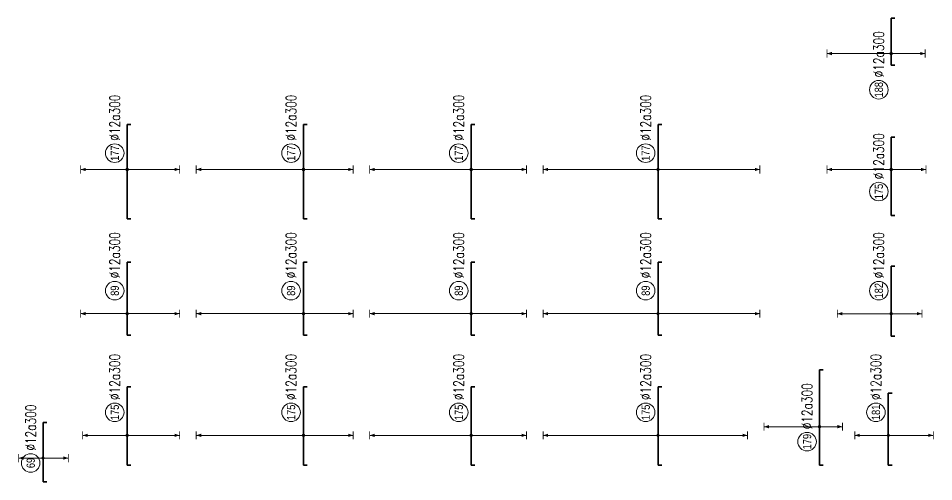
# Model space of a CAD drawing. Header units: millimetres. Extents: x -247377 to 927516, y -864259 to 155594.
# Drawn here: x 4599 to 48939, y -336600 to -314130 of the extents above; entities that cross this region are included whole.
import ezdxf
from ezdxf.enums import TextEntityAlignment as Align

# ---------------------------------------------------------------- set-up
doc = ezdxf.new("R2010")
doc.units = ezdxf.units.MM
doc.header["$MEASUREMENT"] = 0
for name, color, linetype, lineweight in [('NDC_S_DIM', 1, 'Continuous', 15), ('NDC_S_REBAR', 4, 'Continuous', 35), ('NDC_S_VN TEXT', 7, 'Continuous', 20)]:
    doc.layers.add(name, color=color, linetype=linetype, lineweight=lineweight)
doc.styles.add('ARIAL', font='arial.ttf', dxfattribs={"width": 0.8})
doc.styles.add('NDC_EN TXT', font='romans.shx', dxfattribs={"width": 0.8})

# ---------------------------------------------------------------- blocks, each defined once
blk = doc.blocks.new('*U254')
h = blk.add_hatch(color=6)
edge = h.paths.add_edge_path()
edge.add_arc((-2.99, 0), 0.3, 0, 360)
at = {"layer": 'NDC_S_DIM', "color": 8}
for q in [(-2.99, 10.76), (-2.99, -12.71)]:
    blk.add_line((-2.99, 0), q, dxfattribs=at)
for points in [[(-3.99, 10.76, 0.2, 0.2, 0), (-1.99, 10.76, 0, 0, 0)], [(-3.99, -12.71, 0.2, 0.2, 0), (-1.99, -12.71, 0, 0, 0)]]:
    blk.add_lwpolyline(points, format="xyseb", dxfattribs=at)
at = {"layer": 'NDC_S_DIM'}
blk.add_circle((2.58, 3), 2.25, dxfattribs=at)
at = {"layer": 'NDC_S_DIM', "color": 6}
blk.add_circle((-2.99, 0), 0.3, dxfattribs=at)
at = {"layer": 'NDC_S_DIM', "color": 8}
for points in [[(-3.39, 9.56), (-2.99, 10.76), (-2.59, 9.56)], [(-3.39, -11.51), (-2.99, -12.71), (-2.59, -11.51)]]:
    blk.add_solid(points, dxfattribs=at)
at = {"layer": 'NDC_S_REBAR'}
for p, q in [((0, 0), (-10.23, 0)), ((-10.23, 0), (-10.23, -0.9)), ((0, 0), (8.77, 0)), ((8.77, 0), (8.77, -0.9)), ((-10.23, -0.9), (-10.23, -0.9)), ((8.77, -0.9), (8.77, -0.9))]:
    blk.add_line(p, q, dxfattribs=at)
at = {"layer": 'NDC_S_VN TEXT', "style": 'ARIAL', "width": 0.8}
blk.add_attdef('KHT', text='', height=2, dxfattribs=at).set_placement((2.58, 3), align=Align.MIDDLE_CENTER)
at = {"layer": 'NDC_S_VN TEXT', "color": 3, "style": 'NDC_EN TXT', "width": 0.75}
blk.add_attdef('DKT', (5.58, 1.75), '', height=2.5, dxfattribs=at)
blk = doc.blocks.new('*U255')
h = blk.add_hatch(color=6)
edge = h.paths.add_edge_path()
edge.add_arc((-2.99, 0), 0.3, 0, 360)
at = {"layer": 'NDC_S_DIM', "color": 8}
for q in [(-2.99, 11.26), (-2.99, -12.71)]:
    blk.add_line((-2.99, 0), q, dxfattribs=at)
for points in [[(-3.99, 11.26, 0.2, 0.2, 0), (-1.99, 11.26, 0, 0, 0)], [(-3.99, -12.71, 0.2, 0.2, 0), (-1.99, -12.71, 0, 0, 0)]]:
    blk.add_lwpolyline(points, format="xyseb", dxfattribs=at)
at = {"layer": 'NDC_S_DIM'}
blk.add_circle((2.58, 3), 2.25, dxfattribs=at)
at = {"layer": 'NDC_S_DIM', "color": 6}
blk.add_circle((-2.99, 0), 0.3, dxfattribs=at)
at = {"layer": 'NDC_S_DIM', "color": 8}
for points in [[(-3.39, 10.06), (-2.99, 11.26), (-2.59, 10.06)], [(-3.39, -11.51), (-2.99, -12.71), (-2.59, -11.51)]]:
    blk.add_solid(points, dxfattribs=at)
at = {"layer": 'NDC_S_REBAR'}
for p, q in [((0, 0), (-8.23, 0)), ((-8.23, 0), (-8.23, -0.9)), ((0, 0), (9.52, 0)), ((9.52, 0), (9.52, -0.9)), ((-8.23, -0.9), (-8.23, -0.9)), ((9.52, -0.9), (9.52, -0.9))]:
    blk.add_line(p, q, dxfattribs=at)
at = {"layer": 'NDC_S_VN TEXT', "style": 'ARIAL', "width": 0.8}
blk.add_attdef('KHT', text='', height=2, dxfattribs=at).set_placement((2.58, 3), align=Align.MIDDLE_CENTER)
at = {"layer": 'NDC_S_VN TEXT', "color": 3, "style": 'NDC_EN TXT', "width": 0.75}
blk.add_attdef('DKT', (5.58, 1.75), '', height=2.5, dxfattribs=at)
blk = doc.blocks.new('*U256')
h = blk.add_hatch(color=6)
edge = h.paths.add_edge_path()
edge.add_arc((-1.38, 0), 0.3, 0, 360)
at = {"layer": 'NDC_S_DIM', "color": 8}
for q in [(-1.38, 11.26), (-1.38, -12.71)]:
    blk.add_line((-1.38, 0), q, dxfattribs=at)
for points in [[(-2.38, 11.26, 0.2, 0.2, 0), (-0.38, 11.26, 0, 0, 0)], [(-2.38, -12.71, 0.2, 0.2, 0), (-0.38, -12.71, 0, 0, 0)]]:
    blk.add_lwpolyline(points, format="xyseb", dxfattribs=at)
at = {"layer": 'NDC_S_DIM'}
blk.add_circle((2.58, 3), 2.25, dxfattribs=at)
at = {"layer": 'NDC_S_DIM', "color": 6}
blk.add_circle((-1.38, 0), 0.3, dxfattribs=at)
at = {"layer": 'NDC_S_DIM', "color": 8}
for points in [[(-1.78, 10.06), (-1.38, 11.26), (-0.98, 10.06)], [(-1.78, -11.51), (-1.38, -12.71), (-0.98, -11.51)]]:
    blk.add_solid(points, dxfattribs=at)
at = {"layer": 'NDC_S_REBAR'}
for p, q in [((0, 0), (-13.33, 0)), ((-13.33, 0), (-13.33, -0.9)), ((0, 0), (9.52, 0)), ((9.52, 0), (9.52, -0.9)), ((-13.33, -0.9), (-13.33, -0.9)), ((9.52, -0.9), (9.52, -0.9))]:
    blk.add_line(p, q, dxfattribs=at)
at = {"layer": 'NDC_S_VN TEXT', "style": 'ARIAL', "width": 0.8}
blk.add_attdef('KHT', text='', height=2, dxfattribs=at).set_placement((2.58, 3), align=Align.MIDDLE_CENTER)
at = {"layer": 'NDC_S_VN TEXT', "color": 3, "style": 'NDC_EN TXT', "width": 0.75}
blk.add_attdef('DKT', (5.58, 1.75), '', height=2.5, dxfattribs=at)
blk = doc.blocks.new('*U259')
h = blk.add_hatch(color=6)
edge = h.paths.add_edge_path()
edge.add_arc((-2.99, 0), 0.3, 0, 360)
at = {"layer": 'NDC_S_DIM', "color": 8}
for q in [(-2.99, 25.96), (-2.99, -12.04)]:
    blk.add_line((-2.99, 0), q, dxfattribs=at)
for points in [[(-3.99, 25.96, 0.2, 0.2, 0), (-1.99, 25.96, 0, 0, 0)], [(-3.99, -12.04, 0.2, 0.2, 0), (-1.99, -12.04, 0, 0, 0)]]:
    blk.add_lwpolyline(points, format="xyseb", dxfattribs=at)
at = {"layer": 'NDC_S_DIM'}
blk.add_circle((2.58, 3), 2.25, dxfattribs=at)
at = {"layer": 'NDC_S_DIM', "color": 6}
blk.add_circle((-2.99, 0), 0.3, dxfattribs=at)
at = {"layer": 'NDC_S_DIM', "color": 8}
for points in [[(-3.39, 24.76), (-2.99, 25.96), (-2.59, 24.76)], [(-3.39, -10.84), (-2.99, -12.04), (-2.59, -10.84)]]:
    blk.add_solid(points, dxfattribs=at)
at = {"layer": 'NDC_S_REBAR'}
for p, q in [((0, 0), (-10.23, 0)), ((-10.23, 0), (-10.23, -0.9)), ((0, 0), (8.77, 0)), ((8.77, 0), (8.77, -0.9)), ((-10.23, -0.9), (-10.23, -0.9)), ((8.77, -0.9), (8.77, -0.9))]:
    blk.add_line(p, q, dxfattribs=at)
at = {"layer": 'NDC_S_VN TEXT', "style": 'ARIAL', "width": 0.8}
blk.add_attdef('KHT', text='', height=2, dxfattribs=at).set_placement((2.58, 3), align=Align.MIDDLE_CENTER)
at = {"layer": 'NDC_S_VN TEXT', "color": 3, "style": 'NDC_EN TXT', "width": 0.75}
blk.add_attdef('DKT', (5.58, 1.75), '', height=2.5, dxfattribs=at)
blk = doc.blocks.new('*U258')
h = blk.add_hatch(color=6)
edge = h.paths.add_edge_path()
edge.add_arc((-2.99, 0), 0.3, 0, 360)
at = {"layer": 'NDC_S_DIM', "color": 8}
for q in [(-2.99, 25.96), (-2.99, -12.04)]:
    blk.add_line((-2.99, 0), q, dxfattribs=at)
for points in [[(-3.99, 25.96, 0.2, 0.2, 0), (-1.99, 25.96, 0, 0, 0)], [(-3.99, -12.04, 0.2, 0.2, 0), (-1.99, -12.04, 0, 0, 0)]]:
    blk.add_lwpolyline(points, format="xyseb", dxfattribs=at)
at = {"layer": 'NDC_S_DIM'}
blk.add_circle((2.58, 3), 2.25, dxfattribs=at)
at = {"layer": 'NDC_S_DIM', "color": 6}
blk.add_circle((-2.99, 0), 0.3, dxfattribs=at)
at = {"layer": 'NDC_S_DIM', "color": 8}
for points in [[(-3.39, 24.76), (-2.99, 25.96), (-2.59, 24.76)], [(-3.39, -10.84), (-2.99, -12.04), (-2.59, -10.84)]]:
    blk.add_solid(points, dxfattribs=at)
at = {"layer": 'NDC_S_REBAR'}
for p, q in [((0, 0), (-8.23, 0)), ((-8.23, 0), (-8.23, -0.9)), ((0, 0), (9.52, 0)), ((9.52, 0), (9.52, -0.9)), ((-8.23, -0.9), (-8.23, -0.9)), ((9.52, -0.9), (9.52, -0.9))]:
    blk.add_line(p, q, dxfattribs=at)
at = {"layer": 'NDC_S_VN TEXT', "style": 'ARIAL', "width": 0.8}
blk.add_attdef('KHT', text='', height=2, dxfattribs=at).set_placement((2.58, 3), align=Align.MIDDLE_CENTER)
at = {"layer": 'NDC_S_VN TEXT', "color": 3, "style": 'NDC_EN TXT', "width": 0.75}
blk.add_attdef('DKT', (5.58, 1.75), '', height=2.5, dxfattribs=at)
blk = doc.blocks.new('*U257')
h = blk.add_hatch(color=6)
edge = h.paths.add_edge_path()
edge.add_arc((-1.38, 0), 0.3, 0, 360)
at = {"layer": 'NDC_S_DIM', "color": 8}
for q in [(-1.38, 25.96), (-1.38, -12.04)]:
    blk.add_line((-1.38, 0), q, dxfattribs=at)
for points in [[(-2.38, 25.96, 0.2, 0.2, 0), (-0.38, 25.96, 0, 0, 0)], [(-2.38, -12.04, 0.2, 0.2, 0), (-0.38, -12.04, 0, 0, 0)]]:
    blk.add_lwpolyline(points, format="xyseb", dxfattribs=at)
at = {"layer": 'NDC_S_DIM'}
blk.add_circle((2.58, 3), 2.25, dxfattribs=at)
at = {"layer": 'NDC_S_DIM', "color": 6}
blk.add_circle((-1.38, 0), 0.3, dxfattribs=at)
at = {"layer": 'NDC_S_DIM', "color": 8}
for points in [[(-1.78, 24.76), (-1.38, 25.96), (-0.98, 24.76)], [(-1.78, -10.84), (-1.38, -12.04), (-0.98, -10.84)]]:
    blk.add_solid(points, dxfattribs=at)
at = {"layer": 'NDC_S_REBAR'}
for p, q in [((0, 0), (-13.33, 0)), ((-13.33, 0), (-13.33, -0.9)), ((0, 0), (9.52, 0)), ((9.52, 0), (9.52, -0.9)), ((-13.33, -0.9), (-13.33, -0.9)), ((9.52, -0.9), (9.52, -0.9))]:
    blk.add_line(p, q, dxfattribs=at)
at = {"layer": 'NDC_S_VN TEXT', "style": 'ARIAL', "width": 0.8}
blk.add_attdef('KHT', text='', height=2, dxfattribs=at).set_placement((2.58, 3), align=Align.MIDDLE_CENTER)
at = {"layer": 'NDC_S_VN TEXT', "color": 3, "style": 'NDC_EN TXT', "width": 0.75}
blk.add_attdef('DKT', (5.58, 1.75), '', height=2.5, dxfattribs=at)
blk = doc.blocks.new('*U268')
h = blk.add_hatch(color=6)
edge = h.paths.add_edge_path()
edge.add_arc((-2.99, 0), 0.3, 0, 360)
at = {"layer": 'NDC_S_DIM', "color": 8}
for q in [(-2.99, 24.58), (-2.99, -13.42)]:
    blk.add_line((-2.99, 0), q, dxfattribs=at)
for points in [[(-3.99, 24.58, 0.2, 0.2, 0), (-1.99, 24.58, 0, 0, 0)], [(-3.99, -13.42, 0.2, 0.2, 0), (-1.99, -13.42, 0, 0, 0)]]:
    blk.add_lwpolyline(points, format="xyseb", dxfattribs=at)
at = {"layer": 'NDC_S_DIM'}
blk.add_circle((2.58, 3), 2.25, dxfattribs=at)
at = {"layer": 'NDC_S_DIM', "color": 6}
blk.add_circle((-2.99, 0), 0.3, dxfattribs=at)
at = {"layer": 'NDC_S_DIM', "color": 8}
for points in [[(-3.39, 23.38), (-2.99, 24.58), (-2.59, 23.38)], [(-3.39, -12.22), (-2.99, -13.42), (-2.59, -12.22)]]:
    blk.add_solid(points, dxfattribs=at)
at = {"layer": 'NDC_S_REBAR'}
for p, q in [((0, 0), (-10.23, 0)), ((-10.23, 0), (-10.23, -0.9)), ((0, 0), (8.77, 0)), ((8.77, 0), (8.77, -0.9)), ((-10.23, -0.9), (-10.23, -0.9)), ((8.77, -0.9), (8.77, -0.9))]:
    blk.add_line(p, q, dxfattribs=at)
at = {"layer": 'NDC_S_VN TEXT', "style": 'ARIAL', "width": 0.8}
blk.add_attdef('KHT', text='', height=2, dxfattribs=at).set_placement((2.58, 3), align=Align.MIDDLE_CENTER)
at = {"layer": 'NDC_S_VN TEXT', "color": 3, "style": 'NDC_EN TXT', "width": 0.75}
blk.add_attdef('DKT', (5.58, 1.75), '', height=2.5, dxfattribs=at)
blk = doc.blocks.new('*U269')
h = blk.add_hatch(color=6)
edge = h.paths.add_edge_path()
edge.add_arc((-2.99, 0), 0.3, 0, 360)
at = {"layer": 'NDC_S_DIM', "color": 8}
for q in [(-2.99, 24.58), (-2.99, -13.42)]:
    blk.add_line((-2.99, 0), q, dxfattribs=at)
for points in [[(-3.99, 24.58, 0.2, 0.2, 0), (-1.99, 24.58, 0, 0, 0)], [(-3.99, -13.42, 0.2, 0.2, 0), (-1.99, -13.42, 0, 0, 0)]]:
    blk.add_lwpolyline(points, format="xyseb", dxfattribs=at)
at = {"layer": 'NDC_S_DIM'}
blk.add_circle((2.58, 3), 2.25, dxfattribs=at)
at = {"layer": 'NDC_S_DIM', "color": 6}
blk.add_circle((-2.99, 0), 0.3, dxfattribs=at)
at = {"layer": 'NDC_S_DIM', "color": 8}
for points in [[(-3.39, 23.38), (-2.99, 24.58), (-2.59, 23.38)], [(-3.39, -12.22), (-2.99, -13.42), (-2.59, -12.22)]]:
    blk.add_solid(points, dxfattribs=at)
at = {"layer": 'NDC_S_REBAR'}
for p, q in [((0, 0), (-8.23, 0)), ((-8.23, 0), (-8.23, -0.9)), ((0, 0), (9.52, 0)), ((9.52, 0), (9.52, -0.9)), ((-8.23, -0.9), (-8.23, -0.9)), ((9.52, -0.9), (9.52, -0.9))]:
    blk.add_line(p, q, dxfattribs=at)
at = {"layer": 'NDC_S_VN TEXT', "style": 'ARIAL', "width": 0.8}
blk.add_attdef('KHT', text='', height=2, dxfattribs=at).set_placement((2.58, 3), align=Align.MIDDLE_CENTER)
at = {"layer": 'NDC_S_VN TEXT', "color": 3, "style": 'NDC_EN TXT', "width": 0.75}
blk.add_attdef('DKT', (5.58, 1.75), '', height=2.5, dxfattribs=at)
blk = doc.blocks.new('*U270')
h = blk.add_hatch(color=6)
edge = h.paths.add_edge_path()
edge.add_arc((-1.38, 0), 0.3, 0, 360)
at = {"layer": 'NDC_S_DIM', "color": 8}
for q in [(-1.38, 24.58), (-1.38, -13.42)]:
    blk.add_line((-1.38, 0), q, dxfattribs=at)
for points in [[(-2.38, 24.58, 0.2, 0.2, 0), (-0.38, 24.58, 0, 0, 0)], [(-2.38, -13.42, 0.2, 0.2, 0), (-0.38, -13.42, 0, 0, 0)]]:
    blk.add_lwpolyline(points, format="xyseb", dxfattribs=at)
at = {"layer": 'NDC_S_DIM'}
blk.add_circle((2.58, 3), 2.25, dxfattribs=at)
at = {"layer": 'NDC_S_DIM', "color": 6}
blk.add_circle((-1.38, 0), 0.3, dxfattribs=at)
at = {"layer": 'NDC_S_DIM', "color": 8}
for points in [[(-1.78, 23.38), (-1.38, 24.58), (-0.98, 23.38)], [(-1.78, -12.22), (-1.38, -13.42), (-0.98, -12.22)]]:
    blk.add_solid(points, dxfattribs=at)
at = {"layer": 'NDC_S_REBAR'}
for p, q in [((0, 0), (-13.33, 0)), ((-13.33, 0), (-13.33, -0.9)), ((0, 0), (9.52, 0)), ((9.52, 0), (9.52, -0.9)), ((-13.33, -0.9), (-13.33, -0.9)), ((9.52, -0.9), (9.52, -0.9))]:
    blk.add_line(p, q, dxfattribs=at)
at = {"layer": 'NDC_S_VN TEXT', "style": 'ARIAL', "width": 0.8}
blk.add_attdef('KHT', text='', height=2, dxfattribs=at).set_placement((2.58, 3), align=Align.MIDDLE_CENTER)
at = {"layer": 'NDC_S_VN TEXT', "color": 3, "style": 'NDC_EN TXT', "width": 0.75}
blk.add_attdef('DKT', (5.58, 1.75), '', height=2.5, dxfattribs=at)
blk = doc.blocks.new('*U273')
h = blk.add_hatch(color=6)
edge = h.paths.add_edge_path()
edge.add_arc((-2.99, 0), 0.3, 0, 360)
at = {"layer": 'NDC_S_DIM', "color": 8}
for q in [(-2.99, 27.85), (-2.99, -21.65)]:
    blk.add_line((-2.99, 0), q, dxfattribs=at)
for points in [[(-3.99, 27.85, 0.2, 0.2, 0), (-1.99, 27.85, 0, 0, 0)], [(-3.99, -21.65, 0.2, 0.2, 0), (-1.99, -21.65, 0, 0, 0)]]:
    blk.add_lwpolyline(points, format="xyseb", dxfattribs=at)
at = {"layer": 'NDC_S_DIM'}
blk.add_circle((2.58, 3), 2.25, dxfattribs=at)
at = {"layer": 'NDC_S_DIM', "color": 6}
blk.add_circle((-2.99, 0), 0.3, dxfattribs=at)
at = {"layer": 'NDC_S_DIM', "color": 8}
for points in [[(-3.39, 26.65), (-2.99, 27.85), (-2.59, 26.65)], [(-3.39, -20.45), (-2.99, -21.65), (-2.59, -20.45)]]:
    blk.add_solid(points, dxfattribs=at)
at = {"layer": 'NDC_S_REBAR'}
for p, q in [((0, 0), (-10.23, 0)), ((-10.23, 0), (-10.23, -0.9)), ((0, 0), (8.77, 0)), ((8.77, 0), (8.77, -0.9)), ((-10.23, -0.9), (-10.23, -0.9)), ((8.77, -0.9), (8.77, -0.9))]:
    blk.add_line(p, q, dxfattribs=at)
at = {"layer": 'NDC_S_VN TEXT', "style": 'ARIAL', "width": 0.8}
blk.add_attdef('KHT', text='', height=2, dxfattribs=at).set_placement((2.58, 3), align=Align.MIDDLE_CENTER)
at = {"layer": 'NDC_S_VN TEXT', "color": 3, "style": 'NDC_EN TXT', "width": 0.75}
blk.add_attdef('DKT', (5.58, 1.75), '', height=2.5, dxfattribs=at)
blk = doc.blocks.new('*U272')
h = blk.add_hatch(color=6)
edge = h.paths.add_edge_path()
edge.add_arc((-2.99, 0), 0.3, 0, 360)
at = {"layer": 'NDC_S_DIM', "color": 8}
for q in [(-2.99, 27.85), (-2.99, -24.65)]:
    blk.add_line((-2.99, 0), q, dxfattribs=at)
for points in [[(-3.99, 27.85, 0.2, 0.2, 0), (-1.99, 27.85, 0, 0, 0)], [(-3.99, -24.65, 0.2, 0.2, 0), (-1.99, -24.65, 0, 0, 0)]]:
    blk.add_lwpolyline(points, format="xyseb", dxfattribs=at)
at = {"layer": 'NDC_S_DIM'}
blk.add_circle((2.58, 3), 2.25, dxfattribs=at)
at = {"layer": 'NDC_S_DIM', "color": 6}
blk.add_circle((-2.99, 0), 0.3, dxfattribs=at)
at = {"layer": 'NDC_S_DIM', "color": 8}
for points in [[(-3.39, 26.65), (-2.99, 27.85), (-2.59, 26.65)], [(-3.39, -23.45), (-2.99, -24.65), (-2.59, -23.45)]]:
    blk.add_solid(points, dxfattribs=at)
at = {"layer": 'NDC_S_REBAR'}
for p, q in [((0, 0), (-8.23, 0)), ((-8.23, 0), (-8.23, -0.9)), ((0, 0), (9.52, 0)), ((9.52, 0), (9.52, -0.9)), ((-8.23, -0.9), (-8.23, -0.9)), ((9.52, -0.9), (9.52, -0.9))]:
    blk.add_line(p, q, dxfattribs=at)
at = {"layer": 'NDC_S_VN TEXT', "style": 'ARIAL', "width": 0.8}
blk.add_attdef('KHT', text='', height=2, dxfattribs=at).set_placement((2.58, 3), align=Align.MIDDLE_CENTER)
at = {"layer": 'NDC_S_VN TEXT', "color": 3, "style": 'NDC_EN TXT', "width": 0.75}
blk.add_attdef('DKT', (5.58, 1.75), '', height=2.5, dxfattribs=at)
blk = doc.blocks.new('*U271')
h = blk.add_hatch(color=6)
edge = h.paths.add_edge_path()
edge.add_arc((-1.38, 0), 0.3, 0, 360)
at = {"layer": 'NDC_S_DIM', "color": 8}
for q in [(-1.38, 27.85), (-1.38, -24.65)]:
    blk.add_line((-1.38, 0), q, dxfattribs=at)
for points in [[(-2.38, 27.85, 0.2, 0.2, 0), (-0.38, 27.85, 0, 0, 0)], [(-2.38, -24.65, 0.2, 0.2, 0), (-0.38, -24.65, 0, 0, 0)]]:
    blk.add_lwpolyline(points, format="xyseb", dxfattribs=at)
at = {"layer": 'NDC_S_DIM'}
blk.add_circle((2.58, 3), 2.25, dxfattribs=at)
at = {"layer": 'NDC_S_DIM', "color": 6}
blk.add_circle((-1.38, 0), 0.3, dxfattribs=at)
at = {"layer": 'NDC_S_DIM', "color": 8}
for points in [[(-1.78, 26.65), (-1.38, 27.85), (-0.98, 26.65)], [(-1.78, -23.45), (-1.38, -24.65), (-0.98, -23.45)]]:
    blk.add_solid(points, dxfattribs=at)
at = {"layer": 'NDC_S_REBAR'}
for p, q in [((0, 0), (-13.33, 0)), ((-13.33, 0), (-13.33, -0.9)), ((0, 0), (9.52, 0)), ((9.52, 0), (9.52, -0.9)), ((-13.33, -0.9), (-13.33, -0.9)), ((9.52, -0.9), (9.52, -0.9))]:
    blk.add_line(p, q, dxfattribs=at)
at = {"layer": 'NDC_S_VN TEXT', "style": 'ARIAL', "width": 0.8}
blk.add_attdef('KHT', text='', height=2, dxfattribs=at).set_placement((2.58, 3), align=Align.MIDDLE_CENTER)
at = {"layer": 'NDC_S_VN TEXT', "color": 3, "style": 'NDC_EN TXT', "width": 0.75}
blk.add_attdef('DKT', (5.58, 1.75), '', height=2.5, dxfattribs=at)
blk = doc.blocks.new('*U284')
h = blk.add_hatch(color=6)
edge = h.paths.add_edge_path()
edge.add_arc((-2.99, 0), 0.3, 0, 360)
at = {"layer": 'NDC_S_DIM', "color": 8}
for q in [(-2.99, 13.44), (-2.99, -5.56)]:
    blk.add_line((-2.99, 0), q, dxfattribs=at)
for points in [[(-3.99, 13.44, 0.2, 0.2, 0), (-1.99, 13.44, 0, 0, 0)], [(-3.99, -5.56, 0.2, 0.2, 0), (-1.99, -5.56, 0, 0, 0)]]:
    blk.add_lwpolyline(points, format="xyseb", dxfattribs=at)
at = {"layer": 'NDC_S_DIM'}
blk.add_circle((-6.62, 3), 2.25, dxfattribs=at)
at = {"layer": 'NDC_S_DIM', "color": 6}
blk.add_circle((-2.99, 0), 0.3, dxfattribs=at)
at = {"layer": 'NDC_S_DIM', "color": 8}
for points in [[(-3.39, 12.24), (-2.99, 13.44), (-2.59, 12.24)], [(-3.39, -4.36), (-2.99, -5.56), (-2.59, -4.36)]]:
    blk.add_solid(points, dxfattribs=at)
at = {"layer": 'NDC_S_REBAR'}
for p, q in [((0, 0), (-12.33, 0)), ((-12.33, 0), (-12.33, -0.9)), ((0, 0), (10.77, 0)), ((10.77, 0), (10.77, -0.9)), ((-12.33, -0.9), (-12.33, -0.9)), ((10.77, -0.9), (10.77, -0.9))]:
    blk.add_line(p, q, dxfattribs=at)
at = {"layer": 'NDC_S_VN TEXT', "style": 'ARIAL', "width": 0.8}
blk.add_attdef('KHT', text='', height=2, dxfattribs=at).set_placement((-6.62, 3), align=Align.MIDDLE_CENTER)
at = {"layer": 'NDC_S_VN TEXT', "color": 3, "style": 'NDC_EN TXT', "width": 0.75}
blk.add_attdef('DKT', (-3.62, 1.75), '', height=2.5, dxfattribs=at)
blk = doc.blocks.new('*U286')
h = blk.add_hatch(color=6)
edge = h.paths.add_edge_path()
edge.add_arc((-2.99, 0), 0.3, 0, 360)
at = {"layer": 'NDC_S_DIM', "color": 8}
for q in [(-2.99, 8.11), (-2.99, -10.89)]:
    blk.add_line((-2.99, 0), q, dxfattribs=at)
for points in [[(-3.99, 8.11, 0.2, 0.2, 0), (-1.99, 8.11, 0, 0, 0)], [(-3.99, -10.89, 0.2, 0.2, 0), (-1.99, -10.89, 0, 0, 0)]]:
    blk.add_lwpolyline(points, format="xyseb", dxfattribs=at)
at = {"layer": 'NDC_S_DIM'}
blk.add_circle((2.58, 3), 2.25, dxfattribs=at)
at = {"layer": 'NDC_S_DIM', "color": 6}
blk.add_circle((-2.99, 0), 0.3, dxfattribs=at)
at = {"layer": 'NDC_S_DIM', "color": 8}
for points in [[(-3.39, 6.91), (-2.99, 8.11), (-2.59, 6.91)], [(-3.39, -9.69), (-2.99, -10.89), (-2.59, -9.69)]]:
    blk.add_solid(points, dxfattribs=at)
at = {"layer": 'NDC_S_REBAR'}
for p, q in [((0, 0), (-10.23, 0)), ((-10.23, 0), (-10.23, -0.9)), ((0, 0), (7.27, 0)), ((7.27, 0), (7.27, -0.9)), ((-10.23, -0.9), (-10.23, -0.9)), ((7.27, -0.9), (7.27, -0.9))]:
    blk.add_line(p, q, dxfattribs=at)
at = {"layer": 'NDC_S_VN TEXT', "style": 'ARIAL', "width": 0.8}
blk.add_attdef('KHT', text='', height=2, dxfattribs=at).set_placement((2.58, 3), align=Align.MIDDLE_CENTER)
at = {"layer": 'NDC_S_VN TEXT', "color": 3, "style": 'NDC_EN TXT', "width": 0.75}
blk.add_attdef('DKT', (5.58, 1.75), '', height=2.5, dxfattribs=at)
blk = doc.blocks.new('*U287')
h = blk.add_hatch(color=6)
edge = h.paths.add_edge_path()
edge.add_arc((-1.38, 0), 0.3, 0, 360)
at = {"layer": 'NDC_S_DIM', "color": 8}
for q in [(-1.38, 15.55), (-1.38, -8.45)]:
    blk.add_line((-1.38, 0), q, dxfattribs=at)
for points in [[(-2.38, 15.55, 0.2, 0.2, 0), (-0.38, 15.55, 0, 0, 0)], [(-2.38, -8.45, 0.2, 0.2, 0), (-0.38, -8.45, 0, 0, 0)]]:
    blk.add_lwpolyline(points, format="xyseb", dxfattribs=at)
at = {"layer": 'NDC_S_DIM'}
blk.add_circle((-6.74, 3), 2.25, dxfattribs=at)
at = {"layer": 'NDC_S_DIM', "color": 6}
blk.add_circle((-1.38, 0), 0.3, dxfattribs=at)
at = {"layer": 'NDC_S_DIM', "color": 8}
for points in [[(-1.78, 14.35), (-1.38, 15.55), (-0.98, 14.35)], [(-1.78, -7.25), (-1.38, -8.45), (-0.98, -7.25)]]:
    blk.add_solid(points, dxfattribs=at)
at = {"layer": 'NDC_S_REBAR'}
for p, q in [((0, 0), (-12.58, 0)), ((-12.58, 0), (-12.58, -0.9)), ((0, 0), (6.42, 0)), ((6.42, 0), (6.42, -0.9)), ((-12.58, -0.9), (-12.58, -0.9)), ((6.42, -0.9), (6.42, -0.9))]:
    blk.add_line(p, q, dxfattribs=at)
at = {"layer": 'NDC_S_VN TEXT', "style": 'ARIAL', "width": 0.8}
blk.add_attdef('KHT', text='', height=2, dxfattribs=at).set_placement((-6.74, 3), align=Align.MIDDLE_CENTER)
at = {"layer": 'NDC_S_VN TEXT', "color": 3, "style": 'NDC_EN TXT', "width": 0.75}
blk.add_attdef('DKT', (-3.74, 1.75), '', height=2.5, dxfattribs=at)
blk = doc.blocks.new('*U288')
h = blk.add_hatch(color=6)
edge = h.paths.add_edge_path()
edge.add_arc((-2.99, 0), 0.3, 0, 360)
at = {"layer": 'NDC_S_DIM', "color": 8}
for q in [(-2.99, 13.04), (-2.99, -7.45)]:
    blk.add_line((-2.99, 0), q, dxfattribs=at)
for points in [[(-3.99, 13.04, 0.2, 0.2, 0), (-1.99, 13.04, 0, 0, 0)], [(-3.99, -7.45, 0.2, 0.2, 0), (-1.99, -7.45, 0, 0, 0)]]:
    blk.add_lwpolyline(points, format="xyseb", dxfattribs=at)
at = {"layer": 'NDC_S_DIM'}
blk.add_circle((2.58, 3), 2.25, dxfattribs=at)
at = {"layer": 'NDC_S_DIM', "color": 6}
blk.add_circle((-2.99, 0), 0.3, dxfattribs=at)
at = {"layer": 'NDC_S_DIM', "color": 8}
for points in [[(-3.39, 11.84), (-2.99, 13.04), (-2.59, 11.84)], [(-3.39, -6.25), (-2.99, -7.45), (-2.59, -6.25)]]:
    blk.add_solid(points, dxfattribs=at)
at = {"layer": 'NDC_S_REBAR'}
for p, q in [((0, 0), (-8.48, 0)), ((-8.48, 0), (-8.48, -0.9)), ((0, 0), (8.52, 0)), ((8.52, 0), (8.52, -0.9)), ((-8.48, -0.9), (-8.48, -0.9)), ((8.52, -0.9), (8.52, -0.9))]:
    blk.add_line(p, q, dxfattribs=at)
at = {"layer": 'NDC_S_VN TEXT', "style": 'ARIAL', "width": 0.8}
blk.add_attdef('KHT', text='', height=2, dxfattribs=at).set_placement((2.58, 3), align=Align.MIDDLE_CENTER)
at = {"layer": 'NDC_S_VN TEXT', "color": 3, "style": 'NDC_EN TXT', "width": 0.75}
blk.add_attdef('DKT', (5.58, 1.75), '', height=2.5, dxfattribs=at)
blk = doc.blocks.new('*U289')
h = blk.add_hatch(color=6)
edge = h.paths.add_edge_path()
edge.add_arc((-1.38, 0), 0.3, 0, 360)
at = {"layer": 'NDC_S_DIM', "color": 8}
for q in [(-1.38, 15.55), (-1.38, -8.25)]:
    blk.add_line((-1.38, 0), q, dxfattribs=at)
for points in [[(-2.38, 15.55, 0.2, 0.2, 0), (-0.38, 15.55, 0, 0, 0)], [(-2.38, -8.25, 0.2, 0.2, 0), (-0.38, -8.25, 0, 0, 0)]]:
    blk.add_lwpolyline(points, format="xyseb", dxfattribs=at)
at = {"layer": 'NDC_S_DIM'}
blk.add_circle((-10.15, 3), 2.25, dxfattribs=at)
at = {"layer": 'NDC_S_DIM', "color": 6}
blk.add_circle((-1.38, 0), 0.3, dxfattribs=at)
at = {"layer": 'NDC_S_DIM', "color": 8}
for points in [[(-1.78, 14.35), (-1.38, 15.55), (-0.98, 14.35)], [(-1.78, -7.05), (-1.38, -8.25), (-0.98, -7.05)]]:
    blk.add_solid(points, dxfattribs=at)
at = {"layer": 'NDC_S_REBAR'}
for p, q in [((0, 0), (-4.18, 0)), ((-4.18, 0), (-4.18, -0.9)), ((0, 0), (7.17, 0)), ((7.17, 0), (7.17, -0.9)), ((-4.18, -0.9), (-4.18, -0.9)), ((7.17, -0.9), (7.17, -0.9))]:
    blk.add_line(p, q, dxfattribs=at)
at = {"layer": 'NDC_S_VN TEXT', "style": 'ARIAL', "width": 0.8}
blk.add_attdef('KHT', text='', height=2, dxfattribs=at).set_placement((-10.15, 3), align=Align.MIDDLE_CENTER)
at = {"layer": 'NDC_S_VN TEXT', "color": 3, "style": 'NDC_EN TXT', "width": 0.75}
blk.add_attdef('DKT', (-7.15, 1.75), '', height=2.5, dxfattribs=at)
blk = doc.blocks.new('*U881')
h = blk.add_hatch(color=6)
edge = h.paths.add_edge_path()
edge.add_arc((-2.99, 0), 0.3, 0, 360)
at = {"layer": 'NDC_S_DIM', "color": 8}
for q in [(-2.99, 5.9), (-2.99, -6.1)]:
    blk.add_line((-2.99, 0), q, dxfattribs=at)
for points in [[(-3.99, 5.9, 0.2, 0.2, 0), (-1.99, 5.9, 0, 0, 0)], [(-3.99, -6.1, 0.2, 0.2, 0), (-1.99, -6.1, 0, 0, 0)]]:
    blk.add_lwpolyline(points, format="xyseb", dxfattribs=at)
at = {"layer": 'NDC_S_DIM'}
blk.add_circle((-4.18, 3), 2.25, dxfattribs=at)
at = {"layer": 'NDC_S_DIM', "color": 6}
blk.add_circle((-2.99, 0), 0.3, dxfattribs=at)
at = {"layer": 'NDC_S_DIM', "color": 8}
for points in [[(-3.39, 4.7), (-2.99, 5.9), (-2.59, 4.7)], [(-3.39, -4.9), (-2.99, -6.1), (-2.59, -4.9)]]:
    blk.add_solid(points, dxfattribs=at)
at = {"layer": 'NDC_S_REBAR'}
for p, q in [((0, 0), (-8.72, 0)), ((-8.72, 0), (-8.72, -0.9)), ((0, 0), (5.63, 0)), ((5.63, 0), (5.63, -0.9)), ((-8.72, -0.9), (-8.72, -0.9)), ((5.63, -0.9), (5.63, -0.9))]:
    blk.add_line(p, q, dxfattribs=at)
at = {"layer": 'NDC_S_VN TEXT', "style": 'ARIAL', "width": 0.8}
blk.add_attdef('KHT', text='', height=2, dxfattribs=at).set_placement((-4.18, 3), align=Align.MIDDLE_CENTER)
at = {"layer": 'NDC_S_VN TEXT', "color": 3, "style": 'NDC_EN TXT', "width": 0.75}
blk.add_attdef('DKT', (-1.18, 1.75), '', height=2.5, dxfattribs=at)

msp = doc.modelspace()

# ---------------------------------------------------------------- block references
at = {"xscale": 200, "yscale": 200, "zscale": 200, "rotation": 90}
for name, p, values in [('*U289', (46878.7, -315564), {'KHT': '188', 'DKT': '%%C12a300'}), ('*U256', (9870.4, -321184), {'KHT': '177', 'DKT': '%%C12a300'}), ('*U257', (18409.9, -321184), {'KHT': '177', 'DKT': '%%C12a300'}), ('*U270', (26533.9, -321184), {'KHT': '177', 'DKT': '%%C12a300'}), ('*U271', (35589, -321184), {'KHT': '177', 'DKT': '%%C12a300'}), ('*U287', (46878.7, -321184), {'KHT': '175', 'DKT': '%%C12a300'}), ('*U255', (9870.4, -327854.1), {'KHT': '89', 'DKT': '%%C12a300'}), ('*U258', (18409.9, -327854.1), {'KHT': '89', 'DKT': '%%C12a300'}), ('*U269', (26533.9, -327854.1), {'KHT': '89', 'DKT': '%%C12a300'}), ('*U272', (35589, -327854.1), {'KHT': '89', 'DKT': '%%C12a300'}), ('*U288', (46878.7, -327854.6), {'KHT': '182', 'DKT': '%%C12a300'}), ('*U254', (9870.4, -333754.2), {'KHT': '175', 'DKT': '%%C12a300'}), ('*U259', (18409.9, -333754.2), {'KHT': '175', 'DKT': '%%C12a300'}), ('*U268', (26533.9, -333754.2), {'KHT': '175', 'DKT': '%%C12a300'}), ('*U273', (35589, -333754.2), {'KHT': '175', 'DKT': '%%C12a300'}), ('*U286', (46740.8, -333754.2), {'KHT': '181', 'DKT': '%%C12a300'}), ('*U284', (43406.7, -333334.1), {'KHT': '179', 'DKT': '%%C12a300'}), ('*U881', (5798.9, -334856.5), {'KHT': '69', 'DKT': '%%C12a300'})]:
    msp.add_blockref(name, p, dxfattribs=at).add_auto_attribs(values)

doc.saveas('drawing.dxf')
